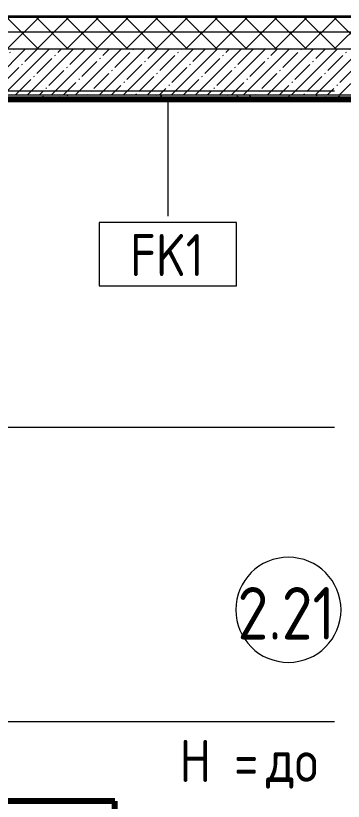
# Model space of a CAD drawing. Header units: millimetres. Extents: x -3245 to 186632, y -8553 to 29000.
# Drawn here: x 1240 to 2796, y 11620 to 15358 of the extents above; entities that cross this region are included whole.
import ezdxf

# ---------------------------------------------------------------- set-up
doc = ezdxf.new("R2010")
doc.units = ezdxf.units.MM
doc.linetypes.add('Осевая', pattern=[3175, 635, -476.25, 1587.5, -476.25])
for name, color, linetype, lineweight in [('A-AREA-IDEN', 7, 'Continuous', 9), ('A-WALL', 7, 'Continuous', 9), ('A-WALL-IDEN', 7, 'Continuous', 9), ('I-WALL', 7, 'Continuous', 9), ('Оси-2', 7, 'Осевая', 9)]:
    doc.layers.add(name, color=color, linetype=linetype, lineweight=lineweight)
for name, color, linetype, lineweight, true_color in [('A-WALL-1', 7, 'Continuous', 9, 0xc0c0c0), ('A-WALL-4', 7, 'Continuous', 9, 0xff80c0), ('G-ANNO-TEXT-1', 7, 'Continuous', 9, 0x3c3c3c), ('I-WALL-10', 7, 'Continuous', 80, 0xff80c0), ('I-WALL-5', 7, 'Continuous', 9, 0xc0c0c0), ('S-WALL-ANLY-1', 7, 'Continuous', 5, 0x008040)]:
    doc.layers.add(name, color=color, linetype=linetype, lineweight=lineweight, true_color=true_color)
doc.styles.add('GOST Common', font='GOST_Common.ttf', dxfattribs={"width": 0.9, "height": 200})
doc.styles.add('GOST Common_1', font='GOST_Common.ttf', dxfattribs={"width": 0.9, "height": 250})

# ---------------------------------------------------------------- blocks, each defined once
blk = doc.blocks.new('М_стена_0001 - Типоразмер_без рамки-25382661-План отделки стен 2 этажа в осях 1-12')
at = {"layer": 'A-WALL-IDEN'}
for p, q in [((3.258, 1.523), (-3.273, 1.523)), ((-3.273, 1.523), (-3.273, -1.477)), ((3.258, -1.477), (3.258, 1.523)), ((-3.273, -1.477), (3.258, -1.477))]:
    blk.add_line(p, q, dxfattribs=at)
blk = doc.blocks.new('Марка_Помещения - Номер-25198446-План отделки стен 2 этажа в осях 1-12')
at = {"layer": 'A-AREA-IDEN'}
for start, end in [(360, 180), (180, 360)]:
    blk.add_arc((0, 0), 2.5, start, end, dxfattribs=at)

msp = doc.modelspace()

# ---------------------------------------------------------------- hatches: boundary and pattern name
at = {"layer": 'A-WALL'}
h = msp.add_hatch(dxfattribs=at)
h.set_pattern_fill('FP_14', color=256, style=0, pattern_type=2)
h.set_pattern_definition([(45, (0, 0), (-70.7107, 70.7107), []), (135, (0, 0), (-70.7107, -70.7107), [])])
h.paths.add_polyline_path([(4052, 15200), (4052, 15350), (-110, 15350), (-110, 15200), (2867.7, 15200)])
at = {"layer": 'I-WALL'}
h = msp.add_hatch(dxfattribs=at)
h.set_pattern_fill('FP_17', color=256, style=0, pattern_type=2)
h.set_pattern_definition([(45, (0, 0), (-57.02463, 57.02463), []), (45, (57.025, 0), (-57.02463, 57.02463), [100.806, -20.161, 3.353, -16.808])])
h.paths.add_polyline_path([(4060, 14980), (4060, 15200), (390, 15200), (390, 14980), (3210, 14980)])
h = msp.add_hatch(dxfattribs=at)
h.set_pattern_fill('FP_89', color=256, style=0, pattern_type=2)
h.set_pattern_definition([(0, (0, 0), (121.92, 30.48), [10.058, -81.382, 10.058, -81.382, -487.68]), (0, (0, 0), (121.92, 30.48), [-182.88, 10.058, -172.822, 10.058, -81.382, -213.36]), (0, (0, 0), (121.92, 30.48), [-457.2, 10.058, -50.902, 10.058, -142.342]), (120, (45.72, 15.24), (-87.356454, 90.34582), [10.058, -81.382, 10.058, -81.382, -487.68]), (120, (45.72, 15.24), (-87.356454, 90.34582), [-182.88, 10.058, -172.822, 10.058, -81.382, -213.36]), (120, (45.72, 15.24), (-87.356454, 90.34582), [-457.2, 10.058, -50.902, 10.058, -142.342]), (240, (60.96, 76.2), (-34.563546, -120.82582), [10.058, -81.382, 10.058, -81.382, -487.68]), (240, (60.96, 76.2), (-34.563546, -120.82582), [-182.88, 10.058, -172.822, 10.058, -81.382, -213.36]), (240, (60.96, 76.2), (-34.563546, -120.82582), [-457.2, 10.058, -50.902, 10.058, -142.342])])
h.paths.add_polyline_path([(3110, 14960), (3110, 14980), (415, 14980), (415, 14960), (2867.7, 14960)])

# ---------------------------------------------------------------- linework, layer by layer
at = {"layer": 'A-WALL'}
for p, q in [((4055, 15353), (-263, 15353)), ((4052, 15350), (-260, 15350))]:
    msp.add_line(p, q, dxfattribs=at)
at = {"layer": 'A-WALL-1'}
msp.add_line((-268, 15358), (4060, 15358), dxfattribs=at)
at = {"layer": 'A-WALL-4'}
msp.add_line((440, 14960), (3110, 14960), dxfattribs=at)
at = {"layer": 'A-WALL-IDEN'}
msp.add_line((1962.1, 14959.5), (1962.1, 14403.7), dxfattribs=at)
at = {"layer": 'I-WALL-10'}
for p, q in [((3109, 14959), (460, 14959)), ((1711, 11621), (130, 11621)), ((1711, 11121), (1711, 11621))]:
    msp.add_line(p, q, dxfattribs=at)
at = {"layer": 'I-WALL-5'}
for p, q in [((390, 15200), (4060, 15200)), ((3110, 14980), (390, 14980))]:
    msp.add_line(p, q, dxfattribs=at)
at = {"layer": 'S-WALL-ANLY-1'}
msp.add_line((4060, 15279), (-189, 15279), dxfattribs=at)
at = {"layer": 'Оси-2'}
for p, q in [((55, 15000), (30760, 15000)), ((55, 13400), (30760, 13400)), ((55, 12000), (35770, 12000))]:
    msp.add_line(p, q, dxfattribs=at)

# ---------------------------------------------------------------- block references
at = {"layer": 'A-AREA-IDEN', "xscale": 99.99999999999993, "yscale": 99.99999999999993, "zscale": 99.99999999999993}
msp.add_blockref('Марка_Помещения - Номер-25198446-План отделки стен 2 этажа в осях 1-12', (2535.2, 12531.3), dxfattribs=at)
at = {"layer": 'A-WALL-IDEN', "xscale": 99.99999999999993, "yscale": 99.99999999999993, "zscale": 99.99999999999993}
msp.add_blockref('М_стена_0001 - Типоразмер_без рамки-25382661-План отделки стен 2 этажа в осях 1-12', (1962.9, 14221.2), dxfattribs=at)

# ---------------------------------------------------------------- texts
at = {"layer": 'A-AREA-IDEN', "insert": (2293.3, 12639.8), "char_height": 250, "width": 606.076, "attachment_point": 1, "style": 'GOST Common_1'}
msp.add_mtext('2.21', dxfattribs=at)
at = {"layer": 'A-WALL-IDEN', "insert": (1782.6, 14319.2), "char_height": 200, "width": 447.342, "attachment_point": 1, "style": 'GOST Common'}
msp.add_mtext('FK1', dxfattribs=at)
at = {"layer": 'G-ANNO-TEXT-1', "char_height": 200, "attachment_point": 1, "style": 'GOST Common'}
for s, insert, width in [('H = ', (2018.6, 11912.4), 497.848), ('до', (2429.4, 11912.4), 317.468)]:
    msp.add_mtext(s, dxfattribs=dict(at, insert=insert, width=width))

doc.saveas('drawing.dxf')
